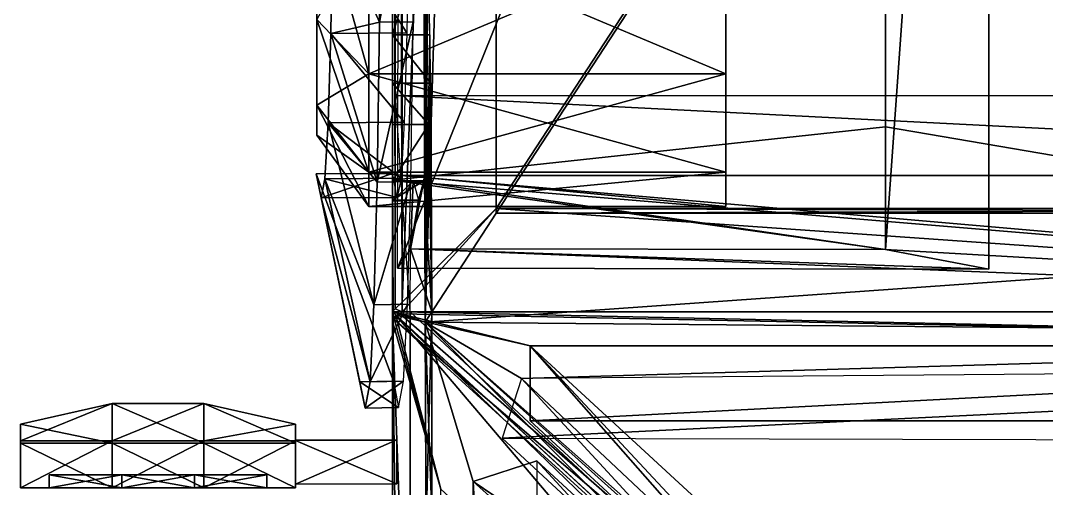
# Model space of a CAD drawing. Extents: x -2.47 to 2.47, y -4.22 to 4.99.
# Drawn here: x -2.471 to -1.171, y 1.619 to 2.212 of the extents above; entities that cross this region are included whole.
import ezdxf

# ---------------------------------------------------------------- set-up
doc = ezdxf.new("R2010")
doc.units = 0

msp = doc.modelspace()

# ---------------------------------------------------------------- linework, layer by layer
for points in [[(-2, 1.8428, 1.9879), (-2, 4.9431, 1.6161), (-2, 4.9519, 1.6023)], [(-2, 1.8428, 1.9879), (-2, 4.9519, 1.6023), (-2, 3.0559, 1.3807)], [(-1.9964, 1.8464, 1.9963), (-1.9964, 4.937, 1.6257), (-2, 4.9431, 1.6161)], [(-1.9964, 1.8464, 1.9963), (-2, 4.9431, 1.6161), (-2, 1.8428, 1.9879)], [(-1.9876, 1.8551, 1.9989), (-1.9876, 4.9345, 1.6296), (-1.9964, 4.937, 1.6257)], [(-1.9876, 1.8551, 1.9989), (-1.9964, 4.937, 1.6257), (-1.9964, 1.8464, 1.9963)], [(-1.8682, 4.8292, 1.6423), (-1.9876, 4.9345, 1.6296), (-1.9876, 1.8551, 1.9989)], [(-1.8682, 4.8232, 1.5926), (-1.9585, 1.8298, 1.9757), (-1.9689, 4.9137, 1.5965)], [(-1.9689, 4.9137, 1.5965), (-1.9585, 1.8298, 1.9757), (-1.958, 2.8836, 1.4521)], [(-1.9876, 1.8551, 1.9989), (-1.8682, 1.9737, 1.9847), (-1.8682, 4.8292, 1.6423)], [(0, 4.8297, 1.6137), (-1.8682, 4.8297, 1.6137), (-1.8682, 1.9737, 1.9521)], [(0, 4.8297, 1.6137), (-1.8682, 1.9737, 1.9521), (0, 1.9737, 1.9521)], [(-1.8682, 1.9737, 1.9521), (-1.8682, 4.8297, 1.6137), (-1.8682, 4.8238, 1.5641)], [(-1.8682, 4.8292, 1.6423), (-1.8682, 1.9737, 1.9847), (-1.8682, 1.9677, 1.9351)], [(-1.8682, 4.8292, 1.6423), (-1.8682, 1.9677, 1.9351), (-1.8682, 4.8232, 1.5926)], [(-1.8682, 4.8232, 1.5926), (-1.8682, 1.9677, 1.9351), (-1.9585, 1.8298, 1.9757)], [(0, 4.8238, 1.5641), (0, 1.9678, 1.9024), (-1.8682, 1.9678, 1.9024)], [(0, 4.8238, 1.5641), (-1.8682, 1.9678, 1.9024), (-1.8682, 4.8238, 1.5641)], [(-1.8682, 1.9737, 1.9521), (-1.8682, 4.8238, 1.5641), (-1.8682, 1.9678, 1.9024)], [(0, 4.778, 0.4116), (0, 1.8428, 0.4116), (-1.3748, 3.3202, 0.4116)], [(0, 4.7421, 0.4463), (0, 1.8428, 0.4616), (-1.3748, 3.336, 0.4498)], [(-1.244, 3.7531, 1.477), (-1.244, 1.8968, 1.4884), (-1.9934, 1.898, 1.4856)], [(-1.244, 3.7531, 1.477), (-1.9934, 1.898, 1.4856), (-1.9888, 3.7518, 1.4738)], [(-1.3748, 1.9218, 0.4568), (-1.244, 1.8968, 1.4884), (-1.244, 3.7531, 1.477)], [(-1.3748, 1.9218, 0.4568), (-1.244, 3.7531, 1.477), (-1.3748, 3.336, 0.4498)], [(0, 1.8428, 0.4616), (-1.3748, 1.9218, 0.4568), (-1.3748, 3.336, 0.4498)], [(-1.3748, 1.9218, 0.4568), (-1.3748, 3.336, 0.4498), (-1.3748, 3.3202, 0.4116)], [(0, 1.8428, 0.4116), (-1.3748, 2.0772, 0.4116), (-1.3748, 3.3202, 0.4116)], [(-1.3748, 1.9218, 0.4568), (-1.3748, 3.3202, 0.4116), (-1.3748, 2.0772, 0.4116)], [(-2, 1.8428, 1.9879), (-2, 3.0559, 1.3807), (-2, 2.8836, 1.4521)], [(-2, 2.8836, 1.4521), (-2, 2.6987, 1.4764), (-2, 1.8428, 1.9879)], [(-1.9585, 1.8298, 1.9757), (-1.9573, 2.6987, 1.4764), (-1.958, 2.8836, 1.4521)], [(-1.5772, 2.8174, 1.3942), (-1.5772, 2.3347, 1.3091), (-1.5772, 2.0196, 0.9336)], [(-1.5772, 2.8174, 1.3942), (-1.5772, 2.0196, 0.9336), (-1.5772, 2.3347, 0.068)], [(-2, 2.6987, 1.4764), (-2, 2.5138, 1.4521), (-2, 1.8428, 1.9879)], [(-1.9585, 1.8298, 1.9757), (-1.9561, 2.5138, 1.4521), (-1.9573, 2.6987, 1.4764)], [(-2, 2.5138, 1.4521), (-2, 2.3415, 1.3807), (-2, 1.8428, 1.9879)], [(-1.9585, 1.8298, 1.9757), (-1.9545, 2.3415, 1.3807), (-1.9561, 2.5138, 1.4521)], [(-2.0757, 2.3428, 1.3603), (-2.0161, 2.2096, 1.5878), (-2.0145, 2.4454, 1.6843)], [(-1.9719, 2.4462, 1.6822), (-2.0145, 2.4454, 1.6843), (-2.0161, 2.2096, 1.5878)], [(-1.9719, 2.4462, 1.6822), (-2.0161, 2.2096, 1.5878), (-1.9736, 2.2104, 1.5858)], [(-2.03, 2.1441, 0.228), (-2.0959, 2.2133, 0.286), (-2.0959, 2.3799, 0.1462)], [(-2.03, 2.1441, 0.228), (-2.0959, 2.3799, 0.1462), (-2.03, 2.3347, 0.068)], [(-2.0959, 2.1045, 0.4744), (-2.0959, 2.2732, 0.5358), (-2.0959, 2.3508, 0.4014)], [(-2.0959, 2.1045, 0.4744), (-2.0959, 2.3508, 0.4014), (-2.0959, 2.2133, 0.286)], [(-2.0782, 2.1954, 1.2487), (-2.0161, 2.2096, 1.5878), (-2.0757, 2.3428, 1.3603)], [(-1.9816, 2.1962, 1.2466), (-2.0782, 2.1954, 1.2487), (-2.0757, 2.3428, 1.3603)], [(-1.9816, 2.1962, 1.2466), (-2.0757, 2.3428, 1.3603), (-1.9791, 2.3436, 1.3582)], [(-2, 2.3415, 1.3807), (-2, 2.1936, 1.2672), (-2, 1.8428, 1.9879)], [(-1.9545, 2.3415, 1.3807), (-2, 2.3415, 1.3807), (-2, 2.1936, 1.2672)], [(-1.9545, 2.3415, 1.3807), (-2, 2.1936, 1.2672), (-1.9525, 2.1936, 1.2672)], [(-1.9585, 1.8298, 1.9757), (-1.9525, 2.1936, 1.2672), (-1.9545, 2.3415, 1.3807)], [(-2.03, 2.3347, 1.3091), (-2.0959, 2.2133, 1.0911), (-2.03, 2.1441, 1.1491)], [(-1.5772, 2.3347, 1.3091), (-2.03, 2.3347, 1.3091), (-2.03, 2.1441, 1.1491)], [(-1.5772, 2.3347, 1.3091), (-2.03, 2.1441, 1.1491), (-1.5772, 2.1441, 1.1491)], [(-1.5772, 2.1441, 0.228), (-2.03, 2.1441, 0.228), (-2.03, 2.3347, 0.068)], [(-1.5772, 2.1441, 0.228), (-2.03, 2.3347, 0.068), (-1.5772, 2.3347, 0.068)], [(-1.5772, 2.3347, 1.3091), (-1.5772, 2.1441, 1.1491), (-1.5772, 2.0196, 0.9336)], [(-1.5772, 2.0196, 0.4435), (-1.5772, 2.1441, 0.228), (-1.5772, 2.3347, 0.068)], [(-1.5772, 2.0196, 0.9336), (-1.5772, 2.0196, 0.4435), (-1.5772, 2.3347, 0.068)], [(-2.0959, 2.2133, 1.0911), (-2.0959, 2.2732, 0.8413), (-2.0959, 2.1045, 0.9027)], [(-2.0959, 2.1045, 0.9027), (-2.0959, 2.2732, 0.8413), (-2.0959, 2.2463, 0.6886)], [(-2.0959, 2.0668, 0.6886), (-2.0959, 2.2463, 0.6886), (-2.0959, 2.2732, 0.5358)], [(-2.0959, 2.0668, 0.6886), (-2.0959, 2.2732, 0.5358), (-2.0959, 2.1045, 0.4744)], [(-2.0959, 2.1045, 0.9027), (-2.0959, 2.2463, 0.6886), (-2.0959, 2.0668, 0.6886)], [(-2.03, 2.0196, 0.4435), (-2.0959, 2.1045, 0.4744), (-2.0959, 2.2133, 0.286)], [(-2.03, 2.0196, 0.4435), (-2.0959, 2.2133, 0.286), (-2.03, 2.1441, 0.228)], [(-2.03, 2.1441, 1.1491), (-2.0959, 2.2133, 1.0911), (-2.0959, 2.1045, 0.9027)], [(-2.0782, 2.1954, 1.2487), (-2.0191, 2.0071, 1.4344), (-2.0161, 2.2096, 1.5878)], [(-1.9736, 2.2104, 1.5858), (-2.0161, 2.2096, 1.5878), (-2.0191, 2.0071, 1.4344)], [(-1.9736, 2.2104, 1.5858), (-2.0191, 2.0071, 1.4344), (-1.9766, 2.0079, 1.4324)], [(-2.0815, 2.0823, 1.1032), (-2.0191, 2.0071, 1.4344), (-2.0782, 2.1954, 1.2487)], [(-1.9849, 2.0831, 1.1012), (-2.0815, 2.0823, 1.1032), (-2.0782, 2.1954, 1.2487)], [(-1.9849, 2.0831, 1.1012), (-2.0782, 2.1954, 1.2487), (-1.9816, 2.1962, 1.2466)], [(-2, 2.1936, 1.2672), (-2, 2.1323, 1.1874), (-2, 1.8428, 1.9879)], [(-1.9513, 2.1325, 1.1877), (-1.9525, 2.1936, 1.2672), (-2, 2.1936, 1.2672)], [(-1.9513, 2.1325, 1.1877), (-2, 2.1936, 1.2672), (-2, 2.1323, 1.1874)], [(-1.9585, 1.8298, 1.9757), (-1.9513, 2.1325, 1.1877), (-1.9525, 2.1936, 1.2672)], [(-2.03, 2.1441, 1.1491), (-2.0959, 2.1045, 0.9027), (-2.03, 2.0196, 0.9336)], [(-1.5772, 2.1441, 1.1491), (-2.03, 2.1441, 1.1491), (-2.03, 2.0196, 0.9336)], [(-1.5772, 2.1441, 1.1491), (-2.03, 2.0196, 0.9336), (-1.5772, 2.0196, 0.9336)], [(-1.5772, 2.0196, 0.4435), (-2.03, 2.0196, 0.4435), (-2.03, 2.1441, 0.228)], [(-1.5772, 2.0196, 0.4435), (-2.03, 2.1441, 0.228), (-1.5772, 2.1441, 0.228)], [(-2, 2.1323, 1.1874), (-1.9537, 2.08, 1.1192), (-1.9513, 2.1325, 1.1877)], [(-2, 1.8428, 1.206), (-2, 2.1323, 1.1874), (-2, 2.08, 1.1192)], [(-2, 2.1323, 1.1874), (-2, 1.8428, 1.206), (-2, 1.8428, 1.9879)], [(-2, 2.1323, 1.1874), (-2, 2.08, 1.1192), (-1.9537, 2.08, 1.1192)], [(-1.9585, 1.8298, 1.9757), (-1.95, 1.8428, 1.206), (-1.9513, 2.1325, 1.1877)], [(-1.9537, 2.08, 1.1192), (-1.9513, 2.1325, 1.1877), (-1.95, 1.8428, 1.206)], [(0, 2.0156, 1.8844), (-1.9893, 2.0156, 1.8791), (-1.9961, 2.1169, 1.4774)], [(0, 2.0156, 1.8844), (-1.9961, 2.1169, 1.4774), (0, 2.1169, 1.4827)], [(-2.03, 2.0196, 0.9336), (-2.0959, 2.1045, 0.9027), (-2.0959, 2.0668, 0.6886)], [(-2.03, 1.9764, 0.6886), (-2.0959, 2.0668, 0.6886), (-2.0959, 2.1045, 0.4744)], [(-2.03, 1.9764, 0.6886), (-2.0959, 2.1045, 0.4744), (-2.03, 2.0196, 0.4435)], [(-2.0854, 2.0112, 0.9338), (-2.0233, 1.8517, 1.2345), (-2.0815, 2.0823, 1.1032)], [(-1.9889, 2.012, 0.9318), (-2.0854, 2.0112, 0.9338), (-2.0815, 2.0823, 1.1032)], [(-1.9889, 2.012, 0.9318), (-2.0815, 2.0823, 1.1032), (-1.9849, 2.0831, 1.1012)], [(-2.0815, 2.0823, 1.1032), (-2.0233, 1.8517, 1.2345), (-2.0191, 2.0071, 1.4344)], [(-2, 1.8428, 1.206), (-2, 2.08, 1.1192), (-2, 2.0087, 0.9469)], [(-1.9537, 2.08, 1.1192), (-2, 2.08, 1.1192), (-2, 2.0087, 0.9469)], [(-1.9537, 2.08, 1.1192), (-2, 2.0087, 0.9469), (-1.9599, 2.0087, 0.9469)], [(0, 1.8428, 0.4116), (-2, 2.0094, 0.4116), (-1.3748, 2.0772, 0.4116)], [(-1.3748, 1.9218, 0.4568), (-1.3748, 2.0772, 0.4116), (-2, 2.0094, 0.4116)], [(-1.9599, 2.0087, 0.9469), (-1.9537, 2.08, 1.1192), (-1.95, 1.8428, 1.206)], [(-2.03, 2.0196, 0.9336), (-2.0959, 2.0668, 0.6886), (-2.03, 1.9764, 0.6886)], [(-1.9986, 1.7549, 0.42), (-2.0965, 2.0174, 0.42), (-1.9999, 2.0182, 0.42)], [(-1.9999, 2.0182, 0.42), (-2.0965, 2.0174, 0.42), (-2.0904, 1.987, 0.752)], [(-2.0965, 2.0174, 0.42), (-2.0411, 1.7541, 0.42), (-2.0346, 1.7207, 0.7519)], [(-2.0965, 2.0174, 0.42), (-2.0346, 1.7207, 0.7519), (-2.0904, 1.987, 0.752)], [(-1.9986, 1.7549, 0.42), (-2.0411, 1.7541, 0.42), (-2.0965, 2.0174, 0.42)], [(-1.9999, 2.0182, 0.42), (-2.0904, 1.987, 0.752), (-1.9938, 1.9878, 0.7499)], [(-1.5772, 2.0196, 0.9336), (-2.03, 2.0196, 0.9336), (-2.03, 1.9764, 0.6886)], [(-1.5772, 2.0196, 0.9336), (-2.03, 1.9764, 0.6886), (-1.5772, 1.9764, 0.6886)], [(-1.5772, 1.9764, 0.6886), (-2.03, 1.9764, 0.6886), (-2.03, 2.0196, 0.4435)], [(-1.5772, 1.9764, 0.6886), (-2.03, 2.0196, 0.4435), (-1.5772, 2.0196, 0.4435)], [(-1.5772, 2.0196, 0.9336), (-1.5772, 1.9764, 0.6886), (-1.5772, 2.0196, 0.4435)], [(-2.0904, 1.987, 0.752), (-2.0283, 1.7541, 1.0018), (-2.0854, 2.0112, 0.9338)], [(-1.9938, 1.9878, 0.7499), (-2.0904, 1.987, 0.752), (-2.0854, 2.0112, 0.9338)], [(-1.9938, 1.9878, 0.7499), (-2.0854, 2.0112, 0.9338), (-1.9889, 2.012, 0.9318)], [(-2.0854, 2.0112, 0.9338), (-2.0283, 1.7541, 1.0018), (-2.0233, 1.8517, 1.2345)], [(-1.9766, 2.0079, 1.4324), (-2.0191, 2.0071, 1.4344), (-2.0233, 1.8517, 1.2345)], [(-1.9766, 2.0079, 1.4324), (-2.0233, 1.8517, 1.2345), (-1.9807, 1.8525, 1.2325)], [(0, 1.8428, 0.4116), (-2, 1.8428, 0.4116), (-2, 2.0094, 0.4116)], [(-2, 2.0094, 0.4116), (-2, 1.8428, 0.4116), (-2, 1.8428, 1.206)], [(-2, 1.9829, 0.5771), (-2, 2.0094, 0.4116), (-2, 1.8428, 1.206)], [(-2, 2.0094, 0.4116), (-2, 1.9829, 0.5771), (-1.9735, 2.0087, 0.5771)], [(-1.9735, 2.0087, 0.5771), (-1.3748, 1.9218, 0.4568), (-2, 2.0094, 0.4116)], [(-2, 1.8428, 1.206), (-2, 2.0087, 0.9469), (-2, 1.9843, 0.762)], [(-1.9599, 2.0087, 0.9469), (-2, 2.0087, 0.9469), (-2, 1.9843, 0.762)], [(-1.9599, 2.0087, 0.9469), (-2, 1.9843, 0.762), (-1.9667, 1.9843, 0.762)], [(-1.9667, 1.9843, 0.762), (-2, 1.9829, 0.5771), (-1.9735, 2.0087, 0.5771)], [(0, 1.8428, 1.9505), (-1.9776, 1.8428, 1.9452), (-1.9893, 2.0156, 1.8791)], [(0, 1.8428, 1.9505), (-1.9893, 2.0156, 1.8791), (0, 2.0156, 1.8844)], [(-1.9772, 1.9225, 0.4551), (-1.9735, 2.0087, 0.5771), (-1.9667, 1.9843, 0.762)], [(-1.9772, 1.9225, 0.4551), (-1.9667, 1.9843, 0.762), (-1.9599, 2.0087, 0.9469)], [(-1.95, 1.8428, 1.206), (-1.9772, 1.9225, 0.4551), (-1.9599, 2.0087, 0.9469)], [(-1.9735, 2.0087, 0.5771), (-1.9772, 1.9225, 0.4551), (-1.3748, 1.9218, 0.4568)], [(-2.0904, 1.987, 0.752), (-2.0346, 1.7207, 0.7519), (-2.0283, 1.7541, 1.0018)], [(-2, 1.8428, 1.206), (-2, 1.9843, 0.762), (-2, 1.9829, 0.5771)], [(-1.9667, 1.9843, 0.762), (-2, 1.9843, 0.762), (-2, 1.9829, 0.5771)], [(-1.8682, 1.9737, 1.9847), (-1.9876, 1.8551, 1.9989), (-1.9876, 1.8428, 2.0004)], [(-1.8682, 1.9737, 1.9847), (-1.9876, 1.8428, 2.0004), (0, 1.8428, 2.0004)], [(0, 1.9677, 1.9351), (0, 1.8122, 1.9609), (-1.9585, 1.8298, 1.9757)], [(0, 1.9677, 1.9351), (-1.9585, 1.8298, 1.9757), (-1.8682, 1.9677, 1.9351)], [(-1.8682, 1.9737, 1.9847), (0, 1.9737, 1.9847), (0, 1.9677, 1.9351)], [(-1.8682, 1.9737, 1.9847), (0, 1.9677, 1.9351), (-1.8682, 1.9677, 1.9351)], [(0, 1.8428, 2.0004), (0, 1.9737, 1.9847), (-1.8682, 1.9737, 1.9847)], [(0, 1.9737, 1.9521), (-1.8682, 1.9737, 1.9521), (-1.8682, 1.9678, 1.9024)], [(0, 1.9737, 1.9521), (-1.8682, 1.9678, 1.9024), (0, 1.9678, 1.9024)], [(-1.9772, 1.9225, 0.4551), (-1.9934, 1.898, 1.4856), (-1.244, 1.8968, 1.4884)], [(0, 1.8428, 0.4616), (-1.9776, 1.8428, 0.4563), (-1.9772, 1.9225, 0.4551)], [(-1.95, 1.8428, 1.206), (-1.9776, 1.8428, 0.4563), (-1.9772, 1.9225, 0.4551)], [(0, 1.8428, 0.4616), (-1.9772, 1.9225, 0.4551), (-1.3748, 1.9218, 0.4568)], [(-1.9772, 1.9225, 0.4551), (-1.244, 1.8968, 1.4884), (-1.3748, 1.9218, 0.4568)], [(-1.9807, 1.8525, 1.2325), (-2.0233, 1.8517, 1.2345), (-2.0283, 1.7541, 1.0018)], [(-1.9807, 1.8525, 1.2325), (-2.0283, 1.7541, 1.0018), (-1.9858, 1.7549, 0.9997)], [(-1.9876, 1.8428, 2.0004), (-1.9876, 1.8551, 1.9989), (-1.9964, 1.8464, 1.9963)], [(-1.9876, 1.8428, 2.0004), (-1.9964, 1.8464, 1.9963), (-2, 1.8428, 1.9879)], [(0, 0, 0.4116), (-2, 0, 0.4116), (-2, 1.8428, 0.4116)], [(0, 0, 0.4116), (-2, 1.8428, 0.4116), (0, 1.8428, 0.4116)], [(-1.9585, 1.8298, 1.9757), (-1.9897, 1.8396, 1.9943), (-2, 1.8428, 1.988)], [(-1.95, 1.8428, 1.206), (-1.9585, 1.8298, 1.9757), (-2, 1.8428, 1.988)], [(-2, 1.8304, 2.0004), (-1.9955, 1.8387, 2.0112), (-2, 1.8428, 1.9879)], [(-2, 1.8428, 1.206), (-1.95, 1.8428, 1.206), (-2, 1.8428, 1.988)], [(-2, 1.8304, 2.0004), (-2, 1.8428, 1.9879), (-2, 1.8428, 1.206)], [(-2, 1.8428, 1.988), (-2, 1.8304, 2.0004), (-2, 1.8428, 1.206)], [(-1.95, 1.8428, 0.4116), (-2, 1.8428, 0.4116), (-2, 1.8428, 1.988)], [(-2, 1.8428, 1.988), (-1.9897, 1.8396, 1.9943), (-1.9585, 1.8298, 1.9757)], [(-2, 1.8428, 1.988), (-1.9585, 1.8298, 1.9757), (-1.95, 1.8428, 0.4116)], [(-2, 0, 2.0004), (-2, 1.8304, 2.0004), (-2, 1.8428, 1.988)], [(-2, 1.8428, 1.988), (-2, 1.8428, 0.4116), (-2, 0, 0.4116)], [(-2, 1.8428, 1.988), (-2, 0, 0.4116), (-2, 0, 2.0004)], [(-1.9897, 1.8396, 1.9943), (-2, 1.8428, 1.988), (-2, 1.8304, 2.0004)], [(-2, 1.8428, 0.4116), (-2, 0, 0.4116), (-1.9775, 0.0002, 0.4562)], [(-2, 1.8428, 0.4116), (-1.9775, 0.0002, 0.4562), (-1.9776, 1.8428, 0.4563)], [(-2, 1.8428, 1.206), (-2, 1.8428, 0.4116), (-1.9776, 1.8428, 0.4563)], [(-2, 1.8428, 1.206), (-1.9776, 1.8428, 0.4563), (-1.95, 1.8428, 1.206)], [(-2, 0, 0.4116), (-2, 1.8428, 0.4116), (-1.95, 1.8428, 0.4116)], [(-2, 0, 0.4116), (-1.95, 1.8428, 0.4116), (-1.95, 0, 0.4116)], [(-1.9898, 1.8403, 2.0069), (-1.9876, 1.8428, 2.0004), (-2, 1.8428, 1.9879)], [(-1.9972, 1.8327, 2.007), (-2, 1.8304, 2.0004), (-2, 1.8428, 1.988)], [(-2, 1.8428, 1.988), (-1.9897, 1.8396, 1.9943), (-1.9955, 1.8387, 2.0112)], [(-1.9972, 1.8327, 2.007), (-2, 1.8428, 1.988), (-1.9955, 1.8387, 2.0112)], [(-2, 1.8428, 1.9879), (-1.9955, 1.8387, 2.0112), (-1.9955, 1.8387, 2.0112)], [(-2, 1.8428, 1.9879), (-1.9955, 1.8387, 2.0112), (-1.9898, 1.8403, 2.0069)], [(-1.9897, 1.8396, 1.9943), (-2, 1.8304, 2.0004), (-1.9972, 1.8327, 2.007)], [(-2, 1.8304, 2.0004), (-1.9972, 1.8327, 2.007), (-1.9955, 1.8387, 2.0112)], [(-1.9897, 1.8396, 1.9943), (-1.9972, 1.8327, 2.007), (-1.2304, 1.1761, 3.6973)], [(-1.9955, 1.8387, 2.0112), (-1.9972, 1.8327, 2.007), (-1.9385, 1.618, 2.1463)], [(-1.9972, 1.8327, 2.007), (-1.9955, 1.8387, 2.0112), (-1.2764, 1.1761, 3.7167)], [(-1.9955, 1.8387, 2.0112), (-1.9972, 1.8327, 2.007), (-1.9955, 1.8387, 2.0112)], [(-1.8252, 1.7997, 2.1114), (-1.9898, 1.8403, 2.0069), (-1.9955, 1.8387, 2.0112)], [(-1.9955, 1.8387, 2.0112), (-1.9897, 1.8396, 1.9943), (-1.9585, 1.8298, 1.9757)], [(-1.8252, 1.7997, 2.1114), (-1.9955, 1.8387, 2.0112), (-1.2764, 1.1761, 3.7167)], [(-1.338, 1.0646, 3.5708), (-1.2764, 1.1761, 3.7167), (-1.9955, 1.8387, 2.0112)], [(-1.9955, 1.8387, 2.0112), (-1.9385, 1.618, 2.1463), (-1.338, 1.0646, 3.5708)], [(-1.2764, 1.145, 3.6776), (-1.2764, 1.1761, 3.7167), (-1.9955, 1.8387, 2.0112)], [(-1.9955, 1.8387, 2.0112), (-1.9585, 1.8298, 1.9757), (-1.2764, 1.145, 3.6776)], [(0, 1.7997, 2.1114), (-1.9876, 1.8428, 2.0004), (-1.9898, 1.8403, 2.0069)], [(-1.9898, 1.8403, 2.0069), (-1.8252, 1.7997, 2.1114), (0, 1.7997, 2.1114)], [(-1.2304, 1.1761, 3.6973), (-1.9585, 1.8298, 1.9757), (-1.9897, 1.8396, 1.9943)], [(0, 1.7997, 2.1114), (0, 1.8428, 2.0004), (-1.9876, 1.8428, 2.0004)], [(0, 0, 0.4616), (0, 1.8428, 0.4616), (-1.9776, 1.8428, 0.4563)], [(0, 0, 0.4616), (-1.9776, 1.8428, 0.4563), (-1.9775, 0.0002, 0.4562)], [(0, 1.8428, 0.4616), (0, 1.8428, 1.9505), (-1.9776, 1.8428, 1.9452)], [(0, 1.8428, 0.4616), (-1.9776, 1.8428, 1.9452), (-1.9776, 1.8428, 0.4563)], [(-1.9585, 1.8298, 1.9757), (-1.95, 0, 0.4116), (-1.95, 1.8428, 0.4116)], [(-1.9385, 1.618, 2.1463), (-1.9972, 1.8327, 2.007), (-2, 1.8304, 2.0004)], [(-2, 1.8304, 2.0004), (-2, 0, 2.0004), (-1.9385, 0.1584, 2.1463)], [(-2, 1.8304, 2.0004), (-1.9385, 0.1584, 2.1463), (-1.9385, 1.618, 2.1463)], [(-1.9972, 1.8327, 2.007), (-1.2764, 1.1761, 3.7167), (-1.2304, 1.1761, 3.6973)], [(-1.2136, 1.1733, 3.6131), (-1.2764, 1.145, 3.6776), (-1.9585, 1.8298, 1.9757)], [(-1.2136, 1.1733, 3.6131), (-1.9585, 1.8298, 1.9757), (-1.8361, 1.7584, 2.0855)], [(-1.8361, 1.7584, 2.0855), (-1.9585, 1.8298, 1.9757), (0, 1.8122, 1.9609)], [(-1.9585, 1.8298, 1.9757), (-1.951, 0, 1.9905), (-1.95, 0, 0.4116)], [(-1.9585, 1.8298, 1.9757), (-1.8977, 1.6277, 2.1191), (-1.9, 0.148, 2.1162)], [(-1.9585, 1.8298, 1.9757), (-1.9, 0.148, 2.1162), (-1.951, 0, 1.9905)], [(-1.2304, 1.1761, 3.6973), (-1.8977, 1.6277, 2.1191), (-1.9585, 1.8298, 1.9757)], [(-1.8361, 1.7584, 2.0855), (0, 1.8122, 1.9609), (0, 1.7734, 2.0689)], [(0, 1.7997, 2.1114), (-1.8252, 1.7997, 2.1114), (-1.8252, 1.7045, 2.1024)], [(0, 1.7997, 2.1114), (-1.8252, 1.7045, 2.1024), (0, 1.7045, 2.1024)], [(-1.8252, 1.7997, 2.1114), (-1.1953, 1.2193, 3.6057), (-1.1953, 1.124, 3.5967)], [(-1.8252, 1.7997, 2.1114), (-1.1953, 1.124, 3.5967), (-1.8252, 1.7045, 2.1024)], [(-1.2764, 1.1761, 3.7167), (-1.1953, 1.2193, 3.6057), (-1.8252, 1.7997, 2.1114)], [(0, 1.7734, 2.0689), (-1.8361, 1.7584, 2.0855), (-1.8608, 1.6827, 2.0749)], [(0, 1.7734, 2.0689), (-1.8608, 1.6827, 2.0749), (0, 1.6782, 2.0599)], [(-1.8361, 1.7584, 2.0855), (-1.8608, 1.6827, 2.0749), (-1.2177, 1.087, 3.6217)], [(-1.8361, 1.7584, 2.0855), (-1.2177, 1.087, 3.6217), (-1.2136, 1.1733, 3.6131)], [(-1.9921, 1.7215, 0.7499), (-2.0411, 1.7541, 0.42), (-1.9986, 1.7549, 0.42)], [(-1.9921, 1.7215, 0.7499), (-2.0346, 1.7207, 0.7519), (-2.0411, 1.7541, 0.42)], [(-1.9858, 1.7549, 0.9997), (-2.0283, 1.7541, 1.0018), (-2.0346, 1.7207, 0.7519)], [(-1.9858, 1.7549, 0.9997), (-2.0346, 1.7207, 0.7519), (-1.9921, 1.7215, 0.7499)], [(-2.3551, 1.7264, 2.031), (-2.3551, 1.6791, 1.961), (-2.4714, 1.6791, 1.961)], [(-2.3551, 1.7264, 2.031), (-2.4714, 1.6791, 1.961), (-2.4714, 1.7006, 2.031)], [(-2.3551, 1.6763, 2.1711), (-2.3551, 1.7264, 2.1011), (-2.4714, 1.7006, 2.1011)], [(-2.3551, 1.7264, 2.1011), (-2.3551, 1.7264, 2.031), (-2.4714, 1.7006, 2.031)], [(-2.3551, 1.7264, 2.1011), (-2.4714, 1.7006, 2.031), (-2.4714, 1.7006, 2.1011)], [(-2.2389, 1.7264, 2.031), (-2.2389, 1.6791, 1.961), (-2.3551, 1.6791, 1.961)], [(-2.2389, 1.7264, 2.031), (-2.3551, 1.6791, 1.961), (-2.3551, 1.7264, 2.031)], [(-2.2389, 1.6763, 2.1711), (-2.2389, 1.7264, 2.1011), (-2.3551, 1.7264, 2.1011)], [(-2.2389, 1.6763, 2.1711), (-2.3551, 1.7264, 2.1011), (-2.3551, 1.6763, 2.1711)], [(-2.2389, 1.7264, 2.1011), (-2.2389, 1.7264, 2.031), (-2.3551, 1.7264, 2.031)], [(-2.2389, 1.7264, 2.1011), (-2.3551, 1.7264, 2.031), (-2.3551, 1.7264, 2.1011)], [(-2.1226, 1.7006, 2.031), (-2.2389, 1.6791, 1.961), (-2.2389, 1.7264, 2.031)], [(-2.1226, 1.6763, 2.1711), (-2.1226, 1.7006, 2.1011), (-2.2389, 1.7264, 2.1011)], [(-2.1226, 1.6763, 2.1711), (-2.2389, 1.7264, 2.1011), (-2.2389, 1.6763, 2.1711)], [(-2.1226, 1.7006, 2.1011), (-2.1226, 1.7006, 2.031), (-2.2389, 1.7264, 2.031)], [(-2.1226, 1.7006, 2.1011), (-2.2389, 1.7264, 2.031), (-2.2389, 1.7264, 2.1011)], [(0, 1.7045, 2.1024), (-1.8252, 1.7045, 2.1024), (-1.1953, 1.124, 3.5967)], [(0, 1.7045, 2.1024), (-1.1953, 1.124, 3.5967), (0, 1.124, 3.5967)], [(-2.4714, 1.6199, 2.1728), (-2.4714, 1.6763, 2.1711), (-2.4714, 1.7006, 2.1011)], [(-2.4714, 1.7006, 2.1011), (-2.4714, 1.7006, 2.031), (-2.4714, 1.6791, 1.961)], [(-2.4714, 1.7006, 2.1011), (-2.4714, 1.6791, 1.961), (-2.4714, 1.6199, 2.1728)], [(-2.3551, 1.6763, 2.1711), (-2.4714, 1.7006, 2.1011), (-2.4714, 1.6763, 2.1711)], [(-2.1226, 1.7006, 2.031), (-2.1226, 1.6791, 1.961), (-2.2389, 1.6791, 1.961)], [(-2.1226, 1.7006, 2.1011), (-2.1226, 1.6763, 2.1711), (-2.1226, 1.6199, 2.1728)], [(-2.1226, 1.6791, 1.961), (-2.1226, 1.7006, 2.031), (-2.1226, 1.7006, 2.1011)], [(-2.1226, 1.6199, 2.1728), (-2.1226, 1.6791, 1.961), (-2.1226, 1.7006, 2.1011)], [(-2.4714, 1.6791, 1.961), (-2.4714, 1.6199, 1.961), (-2.4714, 1.6199, 2.1728)], [(-2.3551, 1.6791, 1.961), (-2.3551, 1.6199, 1.961), (-2.4714, 1.6199, 1.961)], [(-2.3551, 1.6791, 1.961), (-2.4714, 1.6199, 1.961), (-2.4714, 1.6791, 1.961)], [(-2.2389, 1.6791, 1.961), (-2.2389, 1.6199, 1.961), (-2.3551, 1.6199, 1.961)], [(-2.2389, 1.6791, 1.961), (-2.3551, 1.6199, 1.961), (-2.3551, 1.6791, 1.961)], [(-2.1226, 1.6791, 1.961), (-2.1226, 1.6199, 1.961), (-2.2389, 1.6199, 1.961)], [(-2.1226, 1.6791, 1.961), (-2.2389, 1.6199, 1.961), (-2.2389, 1.6791, 1.961)], [(-2.1226, 1.6245, 2.0035), (-2.1226, 1.6803, 2.0035), (-1.9942, 1.6805, 1.9163)], [(-2.1226, 1.6245, 2.0035), (-1.9942, 1.6805, 1.9163), (-1.9942, 1.6247, 1.9163)], [(-2.1226, 1.6803, 2.0035), (-1.9942, 1.6801, 1.9701), (-1.9942, 1.6805, 1.9163)], [(-2.1226, 1.6799, 2.0574), (-2.1226, 1.6803, 2.0035), (-2.1226, 1.6245, 2.0035)], [(-2.1226, 1.6803, 2.0035), (-2.1226, 1.6799, 2.0574), (-1.9942, 1.6801, 1.9701)], [(-2.1226, 1.6799, 2.0574), (-1.9942, 1.6247, 1.9701), (-1.9942, 1.6801, 1.9701)], [(-2.1226, 1.6799, 2.0574), (-2.1226, 1.6245, 2.0035), (-2.1226, 1.6245, 2.0574)], [(-2.1226, 1.6799, 2.0574), (-2.1226, 1.6245, 2.0574), (-1.9942, 1.6247, 1.9701)], [(-2.1226, 1.6199, 2.1728), (-2.1226, 1.6199, 1.961), (-2.1226, 1.6791, 1.961)], [(-1.9942, 1.6801, 1.9701), (-1.9942, 1.6247, 1.9163), (-1.9942, 1.6805, 1.9163)], [(-1.9942, 1.6801, 1.9701), (-1.9942, 1.6247, 1.9701), (-1.9942, 1.6247, 1.9163)], [(-2.3551, 1.6199, 2.1728), (-2.3551, 1.6763, 2.1711), (-2.4714, 1.6763, 2.1711)], [(-2.3551, 1.6199, 2.1728), (-2.4714, 1.6763, 2.1711), (-2.4714, 1.6199, 2.1728)], [(-2.2389, 1.6199, 2.1728), (-2.2389, 1.6763, 2.1711), (-2.3551, 1.6763, 2.1711)], [(-2.2389, 1.6199, 2.1728), (-2.3551, 1.6763, 2.1711), (-2.3551, 1.6199, 2.1728)], [(-2.1226, 1.6199, 2.1728), (-2.1226, 1.6763, 2.1711), (-2.2389, 1.6763, 2.1711)], [(-2.1226, 1.6199, 2.1728), (-2.2389, 1.6763, 2.1711), (-2.2389, 1.6199, 2.1728)], [(-1.8977, 1.6277, 2.1191), (-1.8168, 1.6539, 2.1197), (-1.8171, 0.1283, 2.113)], [(-1.2928, 1.085, 3.5773), (-1.8168, 1.6539, 2.1197), (-1.8977, 1.6277, 2.1191)], [(-1.2928, 1.085, 3.5773), (-1.2025, 1.0875, 3.5967), (-1.8168, 1.6539, 2.1197)], [(-2.343, 1.6199, 2.1485), (-2.4349, 1.6199, 2.1485), (-2.4349, 1.6362, 2.1485)], [(-2.343, 1.6199, 2.1485), (-2.4349, 1.6362, 2.1485), (-2.343, 1.6362, 2.1485)], [(-2.343, 1.6362, 1.9852), (-2.343, 1.6362, 2.1485), (-2.4349, 1.6362, 2.1485)], [(-2.343, 1.6362, 1.9852), (-2.4349, 1.6362, 2.1485), (-2.4349, 1.6362, 1.9852)], [(-2.4349, 1.6199, 2.1485), (-2.4349, 1.6199, 1.9852), (-2.4349, 1.6362, 1.9852)], [(-2.4349, 1.6199, 2.1485), (-2.4349, 1.6362, 1.9852), (-2.4349, 1.6362, 2.1485)], [(-2.4349, 1.6199, 1.9852), (-2.343, 1.6199, 1.9852), (-2.343, 1.6362, 1.9852)], [(-2.4349, 1.6199, 1.9852), (-2.343, 1.6362, 1.9852), (-2.4349, 1.6362, 1.9852)], [(-2.343, 1.6199, 1.9852), (-2.251, 1.6199, 1.9852), (-2.251, 1.6362, 1.9852)], [(-2.343, 1.6199, 1.9852), (-2.251, 1.6362, 1.9852), (-2.343, 1.6362, 1.9852)], [(-2.251, 1.6362, 1.9852), (-2.251, 1.6362, 2.1485), (-2.343, 1.6362, 2.1485)], [(-2.251, 1.6362, 1.9852), (-2.343, 1.6362, 2.1485), (-2.343, 1.6362, 1.9852)], [(-2.251, 1.6199, 2.1485), (-2.343, 1.6199, 2.1485), (-2.343, 1.6362, 2.1485)], [(-2.251, 1.6199, 2.1485), (-2.343, 1.6362, 2.1485), (-2.251, 1.6362, 2.1485)], [(-2.251, 1.6199, 1.9852), (-2.1591, 1.6199, 1.9852), (-2.1591, 1.6362, 1.9852)], [(-2.251, 1.6199, 1.9852), (-2.1591, 1.6362, 1.9852), (-2.251, 1.6362, 1.9852)], [(-2.1591, 1.6362, 1.9852), (-2.1591, 1.6362, 2.1485), (-2.251, 1.6362, 2.1485)], [(-2.1591, 1.6362, 1.9852), (-2.251, 1.6362, 2.1485), (-2.251, 1.6362, 1.9852)], [(-2.1591, 1.6199, 2.1485), (-2.251, 1.6199, 2.1485), (-2.251, 1.6362, 2.1485)], [(-2.1591, 1.6199, 2.1485), (-2.251, 1.6362, 2.1485), (-2.1591, 1.6362, 2.1485)], [(-2.1591, 1.6199, 1.9852), (-2.1591, 1.6199, 2.1485), (-2.1591, 1.6362, 2.1485)], [(-2.1591, 1.6199, 1.9852), (-2.1591, 1.6362, 2.1485), (-2.1591, 1.6362, 1.9852)], [(-1.8977, 1.6277, 2.1191), (-1.8171, 0.1283, 2.113), (-1.9, 0.148, 2.1162)], [(-1.2304, 1.1761, 3.6973), (-1.2928, 1.085, 3.5773), (-1.8977, 1.6277, 2.1191)], [(-2.4349, 1.6199, 1.9852), (-2.4349, 1.6199, 2.1485), (-2.4714, 1.6199, 2.1728)], [(-2.4349, 1.6199, 1.9852), (-2.4714, 1.6199, 2.1728), (-2.4714, 1.6199, 1.961)], [(-2.343, 1.6199, 1.9852), (-2.4349, 1.6199, 1.9852), (-2.4714, 1.6199, 1.961)], [(-2.343, 1.6199, 1.9852), (-2.4714, 1.6199, 1.961), (-2.3551, 1.6199, 1.961)], [(-2.4349, 1.6199, 2.1485), (-2.3551, 1.6199, 2.1728), (-2.4714, 1.6199, 2.1728)], [(-2.4349, 1.6199, 2.1485), (-2.343, 1.6199, 2.1485), (-2.3551, 1.6199, 2.1728)], [(-2.251, 1.6199, 1.9852), (-2.343, 1.6199, 1.9852), (-2.3551, 1.6199, 1.961)], [(-2.251, 1.6199, 1.9852), (-2.3551, 1.6199, 1.961), (-2.2389, 1.6199, 1.961)], [(-2.343, 1.6199, 2.1485), (-2.2389, 1.6199, 2.1728), (-2.3551, 1.6199, 2.1728)], [(-2.343, 1.6199, 2.1485), (-2.251, 1.6199, 2.1485), (-2.2389, 1.6199, 2.1728)], [(-2.251, 1.6199, 2.1485), (-2.1591, 1.6199, 2.1485), (-2.1226, 1.6199, 2.1728)], [(-2.251, 1.6199, 2.1485), (-2.1226, 1.6199, 2.1728), (-2.2389, 1.6199, 2.1728)], [(-2.1591, 1.6199, 1.9852), (-2.251, 1.6199, 1.9852), (-2.2389, 1.6199, 1.961)], [(-2.1591, 1.6199, 1.9852), (-2.2389, 1.6199, 1.961), (-2.1226, 1.6199, 1.961)], [(-2.1591, 1.6199, 2.1485), (-2.1591, 1.6199, 1.9852), (-2.1226, 1.6199, 1.961)], [(-2.1591, 1.6199, 2.1485), (-2.1226, 1.6199, 1.961), (-2.1226, 1.6199, 2.1728)], [(-2.1226, 1.6245, 2.0574), (-2.1226, 1.6245, 2.0035), (-1.9942, 1.6247, 1.9163)], [(-2.1226, 1.6245, 2.0574), (-1.9942, 1.6247, 1.9163), (-1.9942, 1.6247, 1.9701)]]:
    msp.add_3dface(points)

doc.saveas('drawing.dxf')
